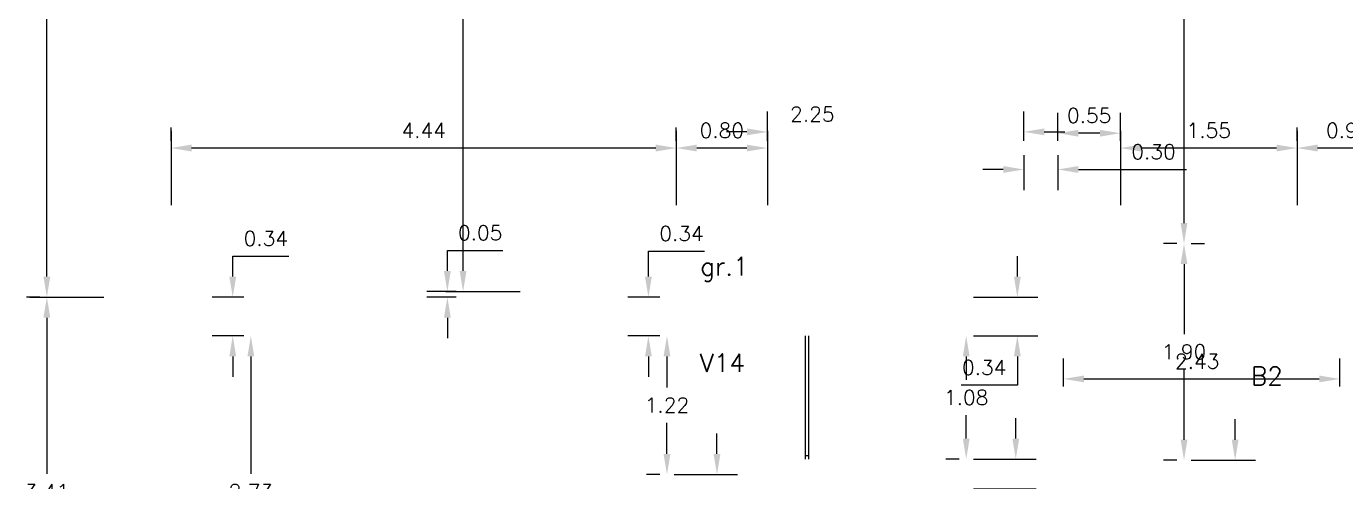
# Model space of a CAD drawing. Extents: x 19.8 to 90.6, y 5.5 to 74.
# Drawn here: x 19.97 to 31.55, y 41.97 to 45.97 of the extents above; entities that cross this region are included whole.
import ezdxf

# ---------------------------------------------------------------- set-up
doc = ezdxf.new("R2010")
doc.units = 0
doc.header["$MEASUREMENT"] = 0
doc.linetypes.add('Default', pattern=[0])
doc.linetypes.add('Solid', pattern=[0])
doc.layers.get('DEFPOINTS').update_dxf_attribs({"linetype": 'Solid'})
for name, color, linetype in [('Dimensions (COTAS)', 212, 'Solid'), ('Text O', 212, 'Default'), ('VAO', 132, 'Default')]:
    doc.layers.add(name, color=color, linetype=linetype)
doc.styles.add('Simplex', font='SIMPLEX.SHX')
doc.dimstyles.get("Standard").update_dxf_attribs({"dimtxt": 0.13, "dimasz": 0.18, "dimexe": 0.18, "dimexo": 0.0625, "dimgap": 0.09, "dimtad": 1, "dimtih": 1, "dimtoh": 1, "dimzin": 0, "dimdsep": 46, "dimtxsty": 'Simplex', "dimcen": 0.09, "dimadec": 0, "dimazin": 0, "dimtfac": 1, "dimtofl": 0, "dimtmove": 0, "dimatfit": 3, "dimfxl": 1, "dimtolj": 1, "dimtzin": 0, "dimarcsym": 0})

# ---------------------------------------------------------------- blocks, each defined once
blk = doc.blocks.new('*D83')
at = {"layer": 'DEFPOINTS', "color": 0, "transparency": 16777216}
for p in [(23.667, 43.592), (23.805, 43.642), (23.805, 43.592)]:
    blk.add_point(p, dxfattribs=at)
at = {"layer": 'Dimensions (COTAS)', "color": 0, "lineweight": -2, "transparency": 16777216}
for p, q in [((23.667, 43.822), (23.667, 44.002)), ((23.667, 44.002), (24.153, 44.002)), ((23.743, 43.642), (23.487, 43.642)), ((23.743, 43.592), (23.487, 43.592)), ((23.667, 43.412), (23.667, 43.232))]:
    blk.add_line(p, q, dxfattribs=at)
at = {"layer": 'Dimensions (COTAS)', "color": 0, "transparency": 16777216}
for points in [[(23.637, 43.822), (23.697, 43.822), (23.667, 43.642)], [(23.637, 43.412), (23.697, 43.412), (23.667, 43.592)]]:
    blk.add_solid(points, dxfattribs=at)
at = {"layer": 'Dimensions (COTAS)', "color": 0, "transparency": 16777216, "insert": (23.955, 44.157), "char_height": 0.13, "attachment_point": 5, "style": 'Simplex'}
blk.add_mtext('\\A1;0.05', dxfattribs=at)
blk = doc.blocks.new('L')
at = {"color": 0}
blk.add_line((0, 0.15), (0, -0.5), dxfattribs=at)
blk = doc.blocks.new('*D86')
at = {"layer": 'DEFPOINTS', "color": 0, "transparency": 16777216}
for p in [(21.241, 44.9), (21.241, 44.9), (25.677, 44.9)]:
    blk.add_point(p, dxfattribs=at)
at = {"layer": 'Dimensions (COTAS)', "color": 0, "lineweight": -2, "transparency": 16777216}
for p, q in [((21.241, 44.962), (21.241, 45.08)), ((25.677, 44.962), (25.677, 45.08)), ((25.497, 44.9), (21.421, 44.9))]:
    blk.add_line(p, q, dxfattribs=at)
at = {"layer": 'Dimensions (COTAS)', "color": 0, "transparency": 16777216}
for points in [[(21.421, 44.93), (21.421, 44.87), (21.241, 44.9)], [(25.497, 44.93), (25.497, 44.87), (25.677, 44.9)]]:
    blk.add_solid(points, dxfattribs=at)
at = {"layer": 'Dimensions (COTAS)', "color": 0, "transparency": 16777216, "insert": (23.459, 45.055), "char_height": 0.13, "attachment_point": 5, "style": 'Simplex'}
blk.add_mtext('\\A1;4.44', dxfattribs=at)
blk = doc.blocks.new('*D89')
at = {"layer": 'DEFPOINTS', "color": 0, "transparency": 16777216}
for p in [(21.942, 43.252), (21.942, 43.252), (21.942, 40.522)]:
    blk.add_point(p, dxfattribs=at)
at = {"layer": 'Dimensions (COTAS)', "color": 0, "lineweight": -2, "transparency": 16777216}
for p, q in [((21.879, 43.252), (21.762, 43.252)), ((21.942, 43.072), (21.942, 42.042)), ((21.942, 40.702), (21.942, 41.732)), ((21.879, 40.522), (21.762, 40.522))]:
    blk.add_line(p, q, dxfattribs=at)
at = {"layer": 'Dimensions (COTAS)', "color": 0, "transparency": 16777216}
for points in [[(21.912, 43.072), (21.972, 43.072), (21.942, 43.252)], [(21.912, 40.702), (21.972, 40.702), (21.942, 40.522)]]:
    blk.add_solid(points, dxfattribs=at)
at = {"layer": 'Dimensions (COTAS)', "color": 0, "transparency": 16777216, "insert": (21.942, 41.887), "char_height": 0.13, "attachment_point": 5, "style": 'Simplex'}
blk.add_mtext('\\A1;2.73', dxfattribs=at)
blk = doc.blocks.new('*D90')
at = {"layer": 'DEFPOINTS', "color": 0, "transparency": 16777216}
for p in [(20.151, 43.592), (20.151, 43.592), (20.151, 40.182)]:
    blk.add_point(p, dxfattribs=at)
at = {"layer": 'Dimensions (COTAS)', "color": 0, "lineweight": -2, "transparency": 16777216}
for p, q in [((20.089, 43.592), (19.971, 43.592)), ((20.151, 43.412), (20.151, 42.042)), ((20.151, 40.362), (20.151, 41.732)), ((20.089, 40.182), (19.971, 40.182))]:
    blk.add_line(p, q, dxfattribs=at)
at = {"layer": 'Dimensions (COTAS)', "color": 0, "transparency": 16777216}
for points in [[(20.121, 43.412), (20.181, 43.412), (20.151, 43.592)], [(20.121, 40.362), (20.181, 40.362), (20.151, 40.182)]]:
    blk.add_solid(points, dxfattribs=at)
at = {"layer": 'Dimensions (COTAS)', "color": 0, "transparency": 16777216, "insert": (20.151, 41.887), "char_height": 0.13, "attachment_point": 5, "style": 'Simplex'}
blk.add_mtext('\\A1;3.41', dxfattribs=at)
blk = doc.blocks.new('*D100')
at = {"layer": 'DEFPOINTS', "color": 0, "transparency": 16777216}
for p in [(20.151, 51.927), (20.151, 51.927), (20.151, 43.592)]:
    blk.add_point(p, dxfattribs=at)
at = {"layer": 'Dimensions (COTAS)', "color": 0, "lineweight": -2, "transparency": 16777216}
for p, q in [((20.089, 51.927), (19.971, 51.927)), ((20.151, 51.747), (20.151, 47.915)), ((20.151, 43.772), (20.151, 47.605)), ((20.089, 43.592), (19.971, 43.592))]:
    blk.add_line(p, q, dxfattribs=at)
at = {"layer": 'Dimensions (COTAS)', "color": 0, "transparency": 16777216}
for points in [[(20.121, 51.747), (20.181, 51.747), (20.151, 51.927)], [(20.121, 43.772), (20.181, 43.772), (20.151, 43.592)]]:
    blk.add_solid(points, dxfattribs=at)
at = {"layer": 'Dimensions (COTAS)', "color": 0, "transparency": 16777216, "insert": (20.151, 47.76), "char_height": 0.13, "attachment_point": 5, "style": 'Simplex'}
blk.add_mtext('\\A1;8.34', dxfattribs=at)
blk = doc.blocks.new('*D101')
at = {"layer": 'DEFPOINTS', "color": 0, "transparency": 16777216}
for p in [(23.805, 54.287), (23.805, 54.287), (23.805, 43.642)]:
    blk.add_point(p, dxfattribs=at)
at = {"layer": 'Dimensions (COTAS)', "color": 0, "lineweight": -2, "transparency": 16777216}
for p, q in [((23.743, 54.287), (23.625, 54.287)), ((23.805, 54.107), (23.805, 49.12)), ((23.805, 43.822), (23.805, 48.81)), ((23.868, 43.642), (23.985, 43.642))]:
    blk.add_line(p, q, dxfattribs=at)
at = {"layer": 'Dimensions (COTAS)', "color": 0, "transparency": 16777216}
for points in [[(23.775, 54.107), (23.835, 54.107), (23.805, 54.287)], [(23.775, 43.822), (23.835, 43.822), (23.805, 43.642)]]:
    blk.add_solid(points, dxfattribs=at)
at = {"layer": 'Dimensions (COTAS)', "color": 0, "transparency": 16777216, "insert": (23.805, 48.965), "char_height": 0.13, "attachment_point": 5, "style": 'Simplex'}
blk.add_mtext('\\A1;10.65', dxfattribs=at)
blk = doc.blocks.new('*D102')
at = {"layer": 'DEFPOINTS', "color": 0, "transparency": 16777216}
for p in [(21.783, 43.592), (21.942, 43.592), (21.942, 43.252)]:
    blk.add_point(p, dxfattribs=at)
at = {"layer": 'Dimensions (COTAS)', "color": 0, "lineweight": -2, "transparency": 16777216}
for p, q in [((21.783, 43.772), (21.783, 43.952)), ((21.783, 43.952), (22.275, 43.952)), ((21.879, 43.592), (21.603, 43.592)), ((21.879, 43.252), (21.603, 43.252)), ((21.783, 43.072), (21.783, 42.892))]:
    blk.add_line(p, q, dxfattribs=at)
at = {"layer": 'Dimensions (COTAS)', "color": 0, "transparency": 16777216}
for points in [[(21.753, 43.772), (21.813, 43.772), (21.783, 43.592)], [(21.753, 43.072), (21.813, 43.072), (21.783, 43.252)]]:
    blk.add_solid(points, dxfattribs=at)
at = {"layer": 'Dimensions (COTAS)', "color": 0, "transparency": 16777216, "insert": (22.074, 44.107), "char_height": 0.13, "attachment_point": 5, "style": 'Simplex'}
blk.add_mtext('\\A1;0.34', dxfattribs=at)
blk = doc.blocks.new('*D104')
at = {"layer": 'DEFPOINTS', "color": 0, "transparency": 16777216}
for p in [(30.134, 42.162), (29.776, 41.872), (30.583, 41.872)]:
    blk.add_point(p, dxfattribs=at)
at = {"layer": 'Dimensions (COTAS)', "color": 0, "lineweight": -2, "transparency": 16777216}
for p, q in [((30.583, 42.342), (30.583, 42.522)), ((30.196, 42.162), (30.763, 42.162)), ((29.839, 41.872), (30.763, 41.872)), ((30.583, 41.692), (30.583, 41.399)), ((30.583, 41.399), (30.103, 41.399))]:
    blk.add_line(p, q, dxfattribs=at)
at = {"layer": 'Dimensions (COTAS)', "color": 0, "transparency": 16777216}
for points in [[(30.553, 42.342), (30.613, 42.342), (30.583, 42.162)], [(30.553, 41.692), (30.613, 41.692), (30.583, 41.872)]]:
    blk.add_solid(points, dxfattribs=at)
at = {"layer": 'Dimensions (COTAS)', "color": 0, "transparency": 16777216, "insert": (30.298, 41.554), "char_height": 0.13, "attachment_point": 5, "style": 'Simplex'}
blk.add_mtext('\\A1;0.29', dxfattribs=at)
blk = doc.blocks.new('*D106')
at = {"layer": 'DEFPOINTS', "color": 0, "transparency": 16777216}
for p in [(25.595, 42.037), (26.034, 42.037), (25.595, 41.737)]:
    blk.add_point(p, dxfattribs=at)
at = {"layer": 'Dimensions (COTAS)', "color": 0, "lineweight": -2, "transparency": 16777216}
for p, q in [((26.034, 42.217), (26.034, 42.397)), ((25.658, 42.037), (26.214, 42.037)), ((25.658, 41.737), (26.214, 41.737)), ((26.034, 41.557), (26.034, 41.377)), ((26.034, 41.377), (25.548, 41.377))]:
    blk.add_line(p, q, dxfattribs=at)
at = {"layer": 'Dimensions (COTAS)', "color": 0, "transparency": 16777216}
for points in [[(26.004, 42.217), (26.064, 42.217), (26.034, 42.037)], [(26.004, 41.557), (26.064, 41.557), (26.034, 41.737)]]:
    blk.add_solid(points, dxfattribs=at)
at = {"layer": 'Dimensions (COTAS)', "color": 0, "transparency": 16777216, "insert": (25.746, 41.532), "char_height": 0.13, "attachment_point": 5, "style": 'Simplex'}
blk.add_mtext('\\A1;0.30', dxfattribs=at)
blk = doc.blocks.new('*D149')
at = {"layer": 'DEFPOINTS', "color": 0, "transparency": 16777216}
for p in [(30.134, 51.927), (30.134, 44.062), (30.134, 44.062)]:
    blk.add_point(p, dxfattribs=at)
at = {"layer": 'Dimensions (COTAS)', "color": 0, "lineweight": -2, "transparency": 16777216}
for p, q in [((30.196, 51.927), (30.314, 51.927)), ((30.134, 51.747), (30.134, 48.149)), ((30.134, 44.242), (30.134, 47.839)), ((30.071, 44.062), (29.954, 44.062))]:
    blk.add_line(p, q, dxfattribs=at)
at = {"layer": 'Dimensions (COTAS)', "color": 0, "transparency": 16777216}
for points in [[(30.104, 51.747), (30.164, 51.747), (30.134, 51.927)], [(30.104, 44.242), (30.164, 44.242), (30.134, 44.062)]]:
    blk.add_solid(points, dxfattribs=at)
at = {"layer": 'Dimensions (COTAS)', "color": 0, "transparency": 16777216, "insert": (30.134, 47.994), "char_height": 0.13, "attachment_point": 5, "style": 'Simplex'}
blk.add_mtext('\\A1;7.86', dxfattribs=at)
blk = doc.blocks.new('*D150')
at = {"layer": 'DEFPOINTS', "color": 0, "transparency": 16777216}
for p in [(29.027, 45.03), (29.027, 44.9), (29.576, 44.9)]:
    blk.add_point(p, dxfattribs=at)
at = {"layer": 'Dimensions (COTAS)', "color": 0, "lineweight": -2, "transparency": 16777216}
for p, q in [((29.027, 44.962), (29.027, 45.21)), ((29.576, 44.962), (29.576, 45.21)), ((29.396, 45.03), (29.207, 45.03))]:
    blk.add_line(p, q, dxfattribs=at)
at = {"layer": 'Dimensions (COTAS)', "color": 0, "transparency": 16777216}
for points in [[(29.207, 45.06), (29.207, 45), (29.027, 45.03)], [(29.396, 45.06), (29.396, 45), (29.576, 45.03)]]:
    blk.add_solid(points, dxfattribs=at)
at = {"layer": 'Dimensions (COTAS)', "color": 0, "transparency": 16777216, "insert": (29.301, 45.185), "char_height": 0.13, "attachment_point": 5, "style": 'Simplex'}
blk.add_mtext('\\A1;0.55', dxfattribs=at)
blk = doc.blocks.new('*D151')
at = {"layer": 'DEFPOINTS', "color": 0, "transparency": 16777216}
for p in [(28.727, 44.9), (29.027, 44.9), (28.727, 44.712)]:
    blk.add_point(p, dxfattribs=at)
at = {"layer": 'Dimensions (COTAS)', "color": 0, "lineweight": -2, "transparency": 16777216}
for p, q in [((28.727, 44.837), (28.727, 44.532)), ((29.027, 44.837), (29.027, 44.532)), ((28.547, 44.712), (28.367, 44.712)), ((29.207, 44.712), (30.155, 44.712))]:
    blk.add_line(p, q, dxfattribs=at)
at = {"layer": 'Dimensions (COTAS)', "color": 0, "transparency": 16777216}
for points in [[(28.547, 44.742), (28.547, 44.682), (28.727, 44.712)], [(29.207, 44.742), (29.207, 44.682), (29.027, 44.712)]]:
    blk.add_solid(points, dxfattribs=at)
at = {"layer": 'Dimensions (COTAS)', "color": 0, "transparency": 16777216, "insert": (29.867, 44.867), "char_height": 0.13, "attachment_point": 5, "style": 'Simplex'}
blk.add_mtext('\\A1;0.30', dxfattribs=at)
blk = doc.blocks.new('*D152')
at = {"layer": 'DEFPOINTS', "color": 0, "transparency": 16777216}
for p in [(31.501, 42.875), (29.076, 42.745), (31.501, 42.745)]:
    blk.add_point(p, dxfattribs=at)
at = {"layer": 'Dimensions (COTAS)', "color": 0, "lineweight": -2, "transparency": 16777216}
for p, q in [((29.076, 42.808), (29.076, 43.055)), ((31.501, 42.808), (31.501, 43.055)), ((29.256, 42.875), (31.321, 42.875))]:
    blk.add_line(p, q, dxfattribs=at)
at = {"layer": 'Dimensions (COTAS)', "color": 0, "transparency": 16777216}
for points in [[(29.256, 42.905), (29.256, 42.845), (29.076, 42.875)], [(31.321, 42.905), (31.321, 42.845), (31.501, 42.875)]]:
    blk.add_solid(points, dxfattribs=at)
at = {"layer": 'Dimensions (COTAS)', "color": 0, "transparency": 16777216, "insert": (30.25, 43.03), "char_height": 0.13, "attachment_point": 5, "style": 'Simplex'}
blk.add_mtext('\\A1;2.43', dxfattribs=at)
blk = doc.blocks.new('*D153')
at = {"layer": 'DEFPOINTS', "color": 0, "transparency": 16777216}
for p in [(25.677, 44.9), (25.677, 44.9), (26.477, 44.9)]:
    blk.add_point(p, dxfattribs=at)
at = {"layer": 'Dimensions (COTAS)', "color": 0, "lineweight": -2, "transparency": 16777216}
for p, q in [((25.677, 44.962), (25.677, 45.08)), ((26.477, 44.962), (26.477, 45.08)), ((26.297, 44.9), (25.857, 44.9))]:
    blk.add_line(p, q, dxfattribs=at)
at = {"layer": 'Dimensions (COTAS)', "color": 0, "transparency": 16777216}
for points in [[(25.857, 44.93), (25.857, 44.87), (25.677, 44.9)], [(26.297, 44.93), (26.297, 44.87), (26.477, 44.9)]]:
    blk.add_solid(points, dxfattribs=at)
at = {"layer": 'Dimensions (COTAS)', "color": 0, "transparency": 16777216, "insert": (26.077, 45.055), "char_height": 0.13, "attachment_point": 5, "style": 'Simplex'}
blk.add_mtext('\\A1;0.80', dxfattribs=at)
blk = doc.blocks.new('*D154')
at = {"layer": 'DEFPOINTS', "color": 0, "transparency": 16777216}
for p in [(26.477, 45.042), (26.477, 44.9), (28.727, 44.9)]:
    blk.add_point(p, dxfattribs=at)
at = {"layer": 'Dimensions (COTAS)', "color": 0, "lineweight": -2, "transparency": 16777216}
for p, q in [((26.477, 44.962), (26.477, 45.222)), ((28.727, 44.962), (28.727, 45.222)), ((26.297, 45.042), (26.117, 45.042)), ((28.907, 45.042), (29.087, 45.042))]:
    blk.add_line(p, q, dxfattribs=at)
at = {"layer": 'Dimensions (COTAS)', "color": 0, "transparency": 16777216}
for points in [[(26.297, 45.072), (26.297, 45.012), (26.477, 45.042)], [(28.907, 45.072), (28.907, 45.012), (28.727, 45.042)]]:
    blk.add_solid(points, dxfattribs=at)
at = {"layer": 'Dimensions (COTAS)', "color": 0, "transparency": 16777216, "insert": (26.871, 45.197), "char_height": 0.13, "attachment_point": 5, "style": 'Simplex'}
blk.add_mtext('\\A1;2.25', dxfattribs=at)
blk = doc.blocks.new('*D155')
at = {"layer": 'DEFPOINTS', "color": 0, "transparency": 16777216}
for p in [(25.595, 43.252), (25.595, 43.252), (25.595, 42.037)]:
    blk.add_point(p, dxfattribs=at)
at = {"layer": 'Dimensions (COTAS)', "color": 0, "lineweight": -2, "transparency": 16777216}
for p, q in [((25.533, 43.252), (25.415, 43.252)), ((25.595, 43.072), (25.595, 42.8)), ((25.595, 42.217), (25.595, 42.49)), ((25.533, 42.037), (25.415, 42.037))]:
    blk.add_line(p, q, dxfattribs=at)
at = {"layer": 'Dimensions (COTAS)', "color": 0, "transparency": 16777216}
for points in [[(25.565, 43.072), (25.625, 43.072), (25.595, 43.252)], [(25.565, 42.217), (25.625, 42.217), (25.595, 42.037)]]:
    blk.add_solid(points, dxfattribs=at)
at = {"layer": 'Dimensions (COTAS)', "color": 0, "transparency": 16777216, "insert": (25.595, 42.645), "char_height": 0.13, "attachment_point": 5, "style": 'Simplex'}
blk.add_mtext('\\A1;1.22', dxfattribs=at)
blk = doc.blocks.new('*D156')
at = {"layer": 'DEFPOINTS', "color": 0, "transparency": 16777216}
for p in [(25.432, 43.592), (25.595, 43.592), (25.595, 43.252)]:
    blk.add_point(p, dxfattribs=at)
at = {"layer": 'Dimensions (COTAS)', "color": 0, "lineweight": -2, "transparency": 16777216}
for p, q in [((25.432, 43.772), (25.432, 43.995)), ((25.432, 43.995), (25.924, 43.995)), ((25.533, 43.592), (25.252, 43.592)), ((25.533, 43.252), (25.252, 43.252)), ((25.432, 43.072), (25.432, 42.892))]:
    blk.add_line(p, q, dxfattribs=at)
at = {"layer": 'Dimensions (COTAS)', "color": 0, "transparency": 16777216}
for points in [[(25.402, 43.772), (25.462, 43.772), (25.432, 43.592)], [(25.402, 43.072), (25.462, 43.072), (25.432, 43.252)]]:
    blk.add_solid(points, dxfattribs=at)
at = {"layer": 'Dimensions (COTAS)', "color": 0, "transparency": 16777216, "insert": (25.723, 44.15), "char_height": 0.13, "attachment_point": 5, "style": 'Simplex'}
blk.add_mtext('\\A1;0.34', dxfattribs=at)
blk = doc.blocks.new('*D157')
at = {"layer": 'DEFPOINTS', "color": 0, "transparency": 16777216}
for p in [(28.222, 43.592), (28.222, 43.252), (28.671, 43.252)]:
    blk.add_point(p, dxfattribs=at)
at = {"layer": 'Dimensions (COTAS)', "color": 0, "lineweight": -2, "transparency": 16777216}
for p, q in [((28.671, 43.772), (28.671, 43.952)), ((28.285, 43.592), (28.851, 43.592)), ((28.285, 43.252), (28.851, 43.252)), ((28.671, 43.072), (28.671, 42.821)), ((28.671, 42.821), (28.179, 42.821))]:
    blk.add_line(p, q, dxfattribs=at)
at = {"layer": 'Dimensions (COTAS)', "color": 0, "transparency": 16777216}
for points in [[(28.641, 43.772), (28.701, 43.772), (28.671, 43.592)], [(28.641, 43.072), (28.701, 43.072), (28.671, 43.252)]]:
    blk.add_solid(points, dxfattribs=at)
at = {"layer": 'Dimensions (COTAS)', "color": 0, "transparency": 16777216, "insert": (28.38, 42.976), "char_height": 0.13, "attachment_point": 5, "style": 'Simplex'}
blk.add_mtext('\\A1;0.34', dxfattribs=at)
blk = doc.blocks.new('*D158')
at = {"layer": 'DEFPOINTS', "color": 0, "transparency": 16777216}
for p in [(28.222, 43.252), (28.222, 42.172), (28.222, 42.172)]:
    blk.add_point(p, dxfattribs=at)
at = {"layer": 'Dimensions (COTAS)', "color": 0, "lineweight": -2, "transparency": 16777216}
for p, q in [((28.285, 43.252), (28.402, 43.252)), ((28.222, 43.072), (28.222, 42.867)), ((28.222, 42.352), (28.222, 42.557)), ((28.16, 42.172), (28.042, 42.172))]:
    blk.add_line(p, q, dxfattribs=at)
at = {"layer": 'Dimensions (COTAS)', "color": 0, "transparency": 16777216}
for points in [[(28.192, 43.072), (28.252, 43.072), (28.222, 43.252)], [(28.192, 42.352), (28.252, 42.352), (28.222, 42.172)]]:
    blk.add_solid(points, dxfattribs=at)
at = {"layer": 'Dimensions (COTAS)', "color": 0, "transparency": 16777216, "insert": (28.222, 42.712), "char_height": 0.13, "attachment_point": 5, "style": 'Simplex'}
blk.add_mtext('\\A1;1.08', dxfattribs=at)
blk = doc.blocks.new('*D159')
at = {"layer": 'DEFPOINTS', "color": 0, "transparency": 16777216}
for p in [(28.222, 42.172), (28.222, 41.912), (28.657, 41.912)]:
    blk.add_point(p, dxfattribs=at)
at = {"layer": 'Dimensions (COTAS)', "color": 0, "lineweight": -2, "transparency": 16777216}
for p, q in [((28.657, 42.352), (28.657, 42.532)), ((28.285, 42.172), (28.837, 42.172)), ((28.285, 41.912), (28.837, 41.912)), ((28.657, 41.732), (28.657, 41.487)), ((28.657, 41.487), (28.177, 41.487))]:
    blk.add_line(p, q, dxfattribs=at)
at = {"layer": 'Dimensions (COTAS)', "color": 0, "transparency": 16777216}
for points in [[(28.627, 42.352), (28.687, 42.352), (28.657, 42.172)], [(28.627, 41.732), (28.687, 41.732), (28.657, 41.912)]]:
    blk.add_solid(points, dxfattribs=at)
at = {"layer": 'Dimensions (COTAS)', "color": 0, "transparency": 16777216, "insert": (28.372, 41.642), "char_height": 0.13, "attachment_point": 5, "style": 'Simplex'}
blk.add_mtext('\\A1;0.26', dxfattribs=at)
blk = doc.blocks.new('*D160')
at = {"layer": 'DEFPOINTS', "color": 0, "transparency": 16777216}
for p in [(29.576, 44.9), (29.576, 44.9), (31.126, 44.9)]:
    blk.add_point(p, dxfattribs=at)
at = {"layer": 'Dimensions (COTAS)', "color": 0, "lineweight": -2, "transparency": 16777216}
for p, q in [((29.576, 44.962), (29.576, 45.08)), ((30.946, 44.9), (29.756, 44.9)), ((31.126, 44.837), (31.126, 44.72))]:
    blk.add_line(p, q, dxfattribs=at)
at = {"layer": 'Dimensions (COTAS)', "color": 0, "transparency": 16777216}
for points in [[(29.756, 44.93), (29.756, 44.87), (29.576, 44.9)], [(30.946, 44.93), (30.946, 44.87), (31.126, 44.9)]]:
    blk.add_solid(points, dxfattribs=at)
at = {"layer": 'Dimensions (COTAS)', "color": 0, "transparency": 16777216, "insert": (30.351, 45.055), "char_height": 0.13, "attachment_point": 5, "style": 'Simplex'}
blk.add_mtext('\\A1;1.55', dxfattribs=at)
blk = doc.blocks.new('*D163')
at = {"layer": 'DEFPOINTS', "color": 0, "transparency": 16777216}
for p in [(31.126, 44.9), (31.126, 44.9), (32.026, 44.9)]:
    blk.add_point(p, dxfattribs=at)
at = {"layer": 'Dimensions (COTAS)', "color": 0, "lineweight": -2, "transparency": 16777216}
for p, q in [((31.126, 44.962), (31.126, 45.08)), ((31.846, 44.9), (31.306, 44.9)), ((32.026, 44.837), (32.026, 44.72))]:
    blk.add_line(p, q, dxfattribs=at)
at = {"layer": 'Dimensions (COTAS)', "color": 0, "transparency": 16777216}
for points in [[(31.306, 44.93), (31.306, 44.87), (31.126, 44.9)], [(31.846, 44.93), (31.846, 44.87), (32.026, 44.9)]]:
    blk.add_solid(points, dxfattribs=at)
at = {"layer": 'Dimensions (COTAS)', "color": 0, "transparency": 16777216, "insert": (31.576, 45.055), "char_height": 0.13, "attachment_point": 5, "style": 'Simplex'}
blk.add_mtext('\\A1;0.90', dxfattribs=at)
blk = doc.blocks.new('*D165')
at = {"layer": 'DEFPOINTS', "color": 0, "transparency": 16777216}
for p in [(30.134, 44.062), (30.134, 42.162), (30.134, 42.162)]:
    blk.add_point(p, dxfattribs=at)
at = {"layer": 'Dimensions (COTAS)', "color": 0, "lineweight": -2, "transparency": 16777216}
for p, q in [((30.196, 44.062), (30.314, 44.062)), ((30.134, 43.882), (30.134, 43.267)), ((30.134, 42.342), (30.134, 42.957)), ((30.071, 42.162), (29.954, 42.162))]:
    blk.add_line(p, q, dxfattribs=at)
at = {"layer": 'Dimensions (COTAS)', "color": 0, "transparency": 16777216}
for points in [[(30.104, 43.882), (30.164, 43.882), (30.134, 44.062)], [(30.104, 42.342), (30.164, 42.342), (30.134, 42.162)]]:
    blk.add_solid(points, dxfattribs=at)
at = {"layer": 'Dimensions (COTAS)', "color": 0, "transparency": 16777216, "insert": (30.134, 43.112), "char_height": 0.13, "attachment_point": 5, "style": 'Simplex'}
blk.add_mtext('\\A1;1.90', dxfattribs=at)

msp = doc.modelspace()

# ---------------------------------------------------------------- linework, layer by layer
at = {"layer": 'VAO'}
for p, q in [((26.811, 42.172), (26.811, 43.252)), ((26.841, 42.172), (26.841, 43.252)), ((26.841, 42.202), (26.811, 42.202))]:
    msp.add_line(p, q, dxfattribs=at)

# ---------------------------------------------------------------- block references
at = {"layer": 'Dimensions (COTAS)'}
for p, rotation in [((21.241, 44.9), 359.9999999999999), ((25.677, 44.9), 359.9999999999999), ((26.477, 44.9), 359.9999999999999), ((29.576, 44.9), 359.9999999999999), ((31.126, 44.9), 359.9999999999999), ((20.151, 43.592), 90.00000000000323), ((23.805, 43.642), 90.00000000000323)]:
    msp.add_blockref('L', p, dxfattribs=dict(at, rotation=rotation))

# ---------------------------------------------------------------- texts
at = {"layer": 'Text O', "style": 'Simplex'}
for s, p in [('gr.1', (25.887, 43.783)), ('V14', (25.883, 42.936)), ('B2', (30.721, 42.821))]:
    msp.add_text(s, height=0.16, dxfattribs=at).set_placement(p)

# ---------------------------------------------------------------- dimensions: what is measured, and where the dimension line sits
at = {"layer": 'Dimensions (COTAS)'}
for base, p1, p2, picture, middle in [((23.8055, 54.2871), (23.8055, 43.642), (23.8055, 54.2871), '*D101', (23.8055, 48.9645)), ((20.1514, 51.927), (20.1514, 43.5921), (20.1514, 51.927), '*D100', (20.1514, 47.7596)), ((30.1337, 44.0621), (30.1337, 51.9266), (30.1337, 44.0621), '*D149', (30.1337, 47.9943)), ((30.134, 42.162), (30.134, 44.062), (30.134, 42.162), '*D165', (30.134, 43.112)), ((20.151, 43.592), (20.151, 40.182), (20.151, 43.592), '*D90', (20.151, 41.887)), ((21.942, 43.252), (21.942, 40.522), (21.942, 43.252), '*D89', (21.942, 41.887)), ((28.222, 42.172), (28.222, 43.252), (28.222, 42.172), '*D158', (28.222, 42.712))]:
    dim = msp.add_linear_dim(base=base, p1=p1, p2=p2, angle=90, dimstyle='Standard', dxfattribs=at)
    dim.commit()
    dim.dimension.update_dxf_attribs({"geometry": picture, "text_midpoint": middle})
for base, p1, p2, picture, middle in [((26.477, 45.042), (28.727, 44.9), (26.477, 44.9), '*D154', (26.871, 45.042)), ((29.027, 45.03), (29.576, 44.9), (29.027, 44.9), '*D150', (29.301, 45.03)), ((28.727, 44.712), (29.027, 44.9), (28.727, 44.9), '*D151', (29.867, 44.712)), ((31.50137, 42.87542), (29.07638, 42.74542), (31.50137, 42.74542), '*D152', (30.24975, 42.87542))]:
    dim = msp.add_linear_dim(base=base, p1=p1, p2=p2, dimstyle='Standard', dxfattribs=at)
    dim.commit()
    dim.dimension.update_dxf_attribs({"geometry": picture, "text_midpoint": middle, "dimtype": 160})
for base, p1, p2, picture, middle in [((21.241, 44.9), (25.677, 44.9), (21.241, 44.9), '*D86', (23.459, 45.055)), ((25.677, 44.9), (26.477, 44.9), (25.677, 44.9), '*D153', (26.077, 45.055)), ((29.576, 44.9), (31.126, 44.9), (29.576, 44.9), '*D160', (30.351, 45.055)), ((31.126, 44.9), (32.026, 44.9), (31.126, 44.9), '*D163', (31.576, 45.055))]:
    dim = msp.add_linear_dim(base=base, p1=p1, p2=p2, dimstyle='Standard', dxfattribs=at)
    dim.commit()
    dim.dimension.update_dxf_attribs({"geometry": picture, "text_midpoint": middle})
for base, p1, p2, picture, middle in [((23.667, 43.592), (23.805, 43.642), (23.805, 43.592), '*D83', (23.955, 44.002)), ((21.783, 43.592), (21.942, 43.252), (21.942, 43.592), '*D102', (22.074, 43.952)), ((25.432, 43.592), (25.595, 43.252), (25.595, 43.592), '*D156', (25.723, 43.995)), ((28.671, 43.252), (28.222, 43.592), (28.222, 43.252), '*D157', (28.38, 42.821)), ((28.657, 41.912), (28.222, 42.172), (28.222, 41.912), '*D159', (28.372, 41.487)), ((30.583, 41.872), (30.134, 42.162), (29.776, 41.872), '*D104', (30.298, 41.399)), ((26.034, 42.037), (25.595, 41.737), (25.595, 42.037), '*D106', (25.746, 41.377))]:
    dim = msp.add_linear_dim(base=base, p1=p1, p2=p2, angle=90, dimstyle='Standard', dxfattribs=at)
    dim.commit()
    dim.dimension.update_dxf_attribs({"geometry": picture, "text_midpoint": middle, "dimtype": 160})
dim = msp.add_linear_dim(base=(25.595, 43.252), p1=(25.595, 42.037), p2=(25.595, 43.252), angle=90, text='1.22', dimstyle='Standard', dxfattribs=at)
dim.commit()
dim.dimension.update_dxf_attribs({"geometry": '*D155', "text_midpoint": (25.595, 42.645)})

doc.saveas('drawing.dxf')
